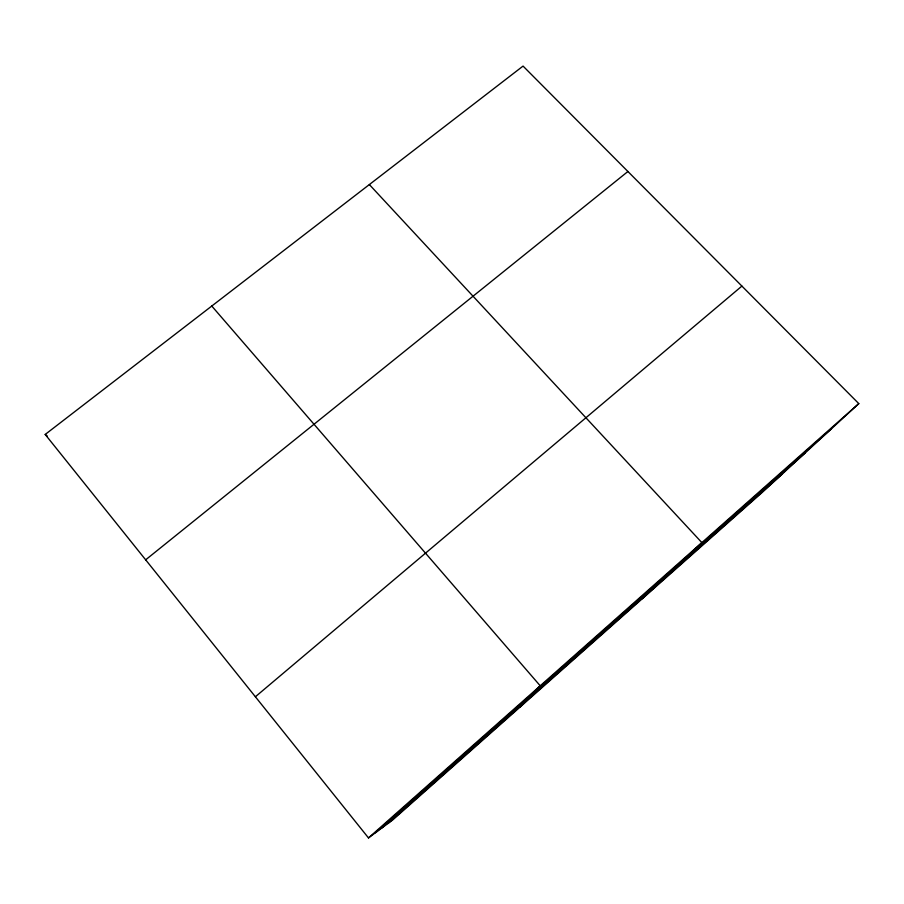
<?xml version="1.0" encoding="UTF-8"?>
<svg xmlns="http://www.w3.org/2000/svg" width="904" height="904" viewBox="0 0 904 904"><rect width="100%" height="100%" fill="white"/><g stroke="black" fill="none" stroke-linecap="round" stroke-linejoin="round"><path stroke-width="1.36" d="M520.376 706.804L540.219 685.797L211.773 306.038M642.315 598.719L701.877 542.615L369.352 184.563M858.8 403.613L762.445 492.239L392.822 819.871L368.482 837.918L45.2 434.451L523.054 66.082L858.8 403.613L368.482 837.918M375.476 832.731L831.556 428.666M382.087 827.827L805.487 452.655M387.918 823.51L782.209 474.069M255.38 696.769L741.901 286.093M145.657 559.825L627.907 171.5M45.2 434.451L47.324 436.146"/></g></svg>
